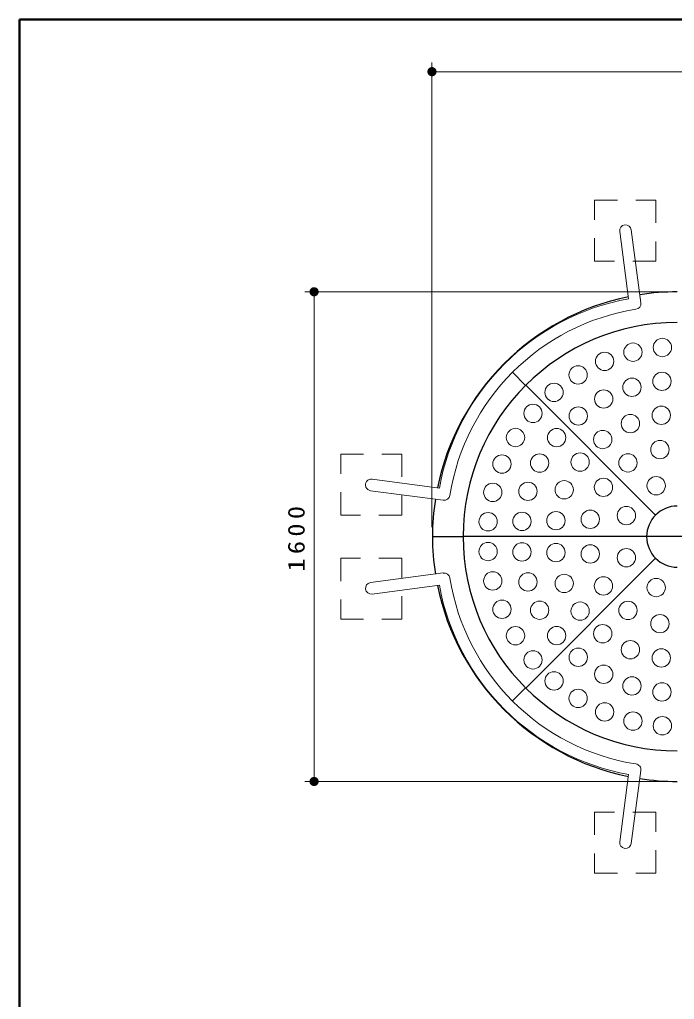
# Model space of a CAD drawing. Units: millimetres on the paper, scale 1:30. Extents: x -365 to 0, y -12 to 257.
# Drawn here: x -365 to -293.7, y 150.3 to 257 of the extents above; entities that cross this region are included whole.
import ezdxf

# ---------------------------------------------------------------- set-up
doc = ezdxf.new("R2010")
doc.units = ezdxf.units.MM
doc.linetypes.add('USER1', pattern=[4.5, 2.5, -2])
doc.layers.add('LY_1', color=7, linetype='Continuous', lineweight=13)
doc.layers.add('LY_2', color=7, linetype='Continuous', lineweight=13)
doc.styles.add('ＭＳ ゴシック', font='')
doc.styles.get('ＭＳ ゴシック').set_extended_font_data('MS Gothic')

# ---------------------------------------------------------------- blocks, each defined once
blk = doc.blocks.new('filled_dot')
at = {"color": 0, "linetype": 'Continuous', "lineweight": -2, "const_width": 1.25}
blk.add_lwpolyline([(-0.625, 0, 1), (0.625, 0, 1)], format="xyb", close=True, dxfattribs=at)

msp = doc.modelspace()

# ---------------------------------------------------------------- linework, layer by layer
at = {"layer": 'LY_1'}
for p, q in [((-320.076, 201.724), (-320.076, 252.327)), ((-320.076, 251.327), (-210.023, 251.327)), ((-298.652, 226.593), (-299.617, 233.927)), ((-297.316, 226.153), (-298.362, 234.093)), ((-294.356, 227.35), (-333.919, 227.35)), ((-332.919, 174.004), (-332.919, 227.35)), ((-319.272, 205.973), (-326.606, 206.938)), ((-318.84, 204.638), (-326.772, 205.683)), ((-318.84, 196.716), (-326.772, 195.671)), ((-319.272, 195.381), (-326.606, 194.416)), ((-297.316, 175.201), (-298.362, 167.261)), ((-294.356, 174.004), (-333.919, 174.004)), ((-298.652, 174.761), (-299.617, 167.427))]:
    msp.add_line(p, q, dxfattribs=at)
at = {"layer": 'LY_1', "linetype": 'USER1'}
for p, q in [((-302.356, 230.677), (-302.356, 237.343)), ((-302.356, 237.343), (-295.69, 237.343)), ((-295.69, 237.343), (-295.69, 230.677)), ((-295.69, 230.677), (-302.356, 230.677)), ((-330.022, 203.011), (-330.022, 209.677)), ((-330.022, 209.677), (-323.356, 209.677)), ((-323.356, 209.677), (-323.356, 203.011)), ((-323.356, 203.011), (-330.022, 203.011)), ((-323.356, 198.343), (-330.022, 198.343)), ((-330.022, 198.343), (-330.022, 191.677)), ((-323.356, 191.677), (-323.356, 198.343)), ((-330.022, 191.677), (-323.356, 191.677)), ((-295.69, 170.677), (-302.356, 170.677)), ((-302.356, 170.677), (-302.356, 164.011)), ((-295.69, 164.011), (-295.69, 170.677)), ((-302.356, 164.011), (-295.69, 164.011))]:
    msp.add_line(p, q, dxfattribs=at)
at = {"layer": 'LY_1', "lineweight": 25}
for p, q in [((-309.888, 217.156), (-311.311, 218.578)), ((-295.713, 203.034), (-309.855, 217.176)), ((-320.022, 200.677), (-316.689, 200.677)), ((-320.022, 200.677), (-316.689, 200.677)), ((-213.369, 200.677), (-316.689, 200.677)), ((-295.713, 198.32), (-309.855, 184.178)), ((-309.888, 184.198), (-311.311, 182.776))]:
    msp.add_line(p, q, dxfattribs=at)
at = {"layer": 'LY_1', "color": 150}
for centre in [(-294.977, 221.28), (-298.18, 220.772), (-301.265, 219.77), (-304.154, 218.298), (-298.291, 216.945), (-295.022, 217.595), (-306.778, 216.392), (-301.37, 215.67), (-309.071, 214.099), (-304.141, 213.818), (-295.096, 213.896), (-298.458, 212.995), (-310.977, 211.475), (-306.497, 211.462), (-301.473, 211.255), (-295.242, 210.158), (-312.449, 208.586), (-308.349, 208.691), (-303.934, 208.794), (-298.726, 208.714), (-295.652, 206.22), (-313.451, 205.502), (-309.624, 205.612), (-305.674, 205.779), (-301.393, 206.048), (-298.899, 202.973), (-313.959, 202.299), (-310.274, 202.343), (-306.575, 202.417), (-302.837, 202.563), (-313.959, 199.056), (-310.274, 199.011), (-306.575, 198.937), (-302.837, 198.791), (-298.899, 198.381), (-313.451, 195.853), (-309.624, 195.742), (-305.674, 195.575), (-301.393, 195.307), (-295.652, 195.134), (-312.449, 192.768), (-308.349, 192.663), (-303.934, 192.56), (-298.727, 192.64), (-295.242, 191.196), (-301.473, 190.099), (-310.977, 189.879), (-306.497, 189.892), (-298.458, 188.359), (-309.071, 187.255), (-304.141, 187.536), (-295.096, 187.458), (-306.778, 184.962), (-301.37, 185.684), (-298.291, 184.409), (-295.022, 183.759), (-304.154, 183.056), (-301.265, 181.584), (-298.181, 180.582), (-294.978, 180.074)]:
    msp.add_circle(centre, 1, dxfattribs=at)
at = {"layer": 'LY_1'}
for centre, radius, start, end in [((-298.99, 234.01), 0.633, 7.49997, 187.49997), ((-294.054, 201.375), 25.633, 100.33239, 169.66756), ((-294.054, 201.375), 24.366, 98.98936, 171.04833), ((-297.944, 226.071), 0.633, 277.49997, 7.49997), ((-326.689, 206.311), 0.633, 82.49997, 262.49997), ((-318.75, 205.265), 0.633, 261.77415, 351.04832), ((-318.75, 196.089), 0.633, 8.95167, 98.22585), ((-326.689, 195.043), 0.633, 97.50003, 277.50003), ((-294.054, 199.979), 25.633, 190.33244, 259.66761), ((-294.054, 199.979), 24.366, 188.95167, 261.01064), ((-297.944, 175.283), 0.633, 352.50003, 82.50003), ((-298.99, 167.344), 0.633, 172.50003, 352.50003)]:
    msp.add_arc(centre, radius, start, end, dxfattribs=at)
at = {"layer": 'LY_1', "lineweight": 25}
for radius, start, end in [(26.666, 89.99997, 98.79177), (26.666, 101.5165, 168.48344), (23.333, 89.99997, 179.99997), (23.333, 90, 270), (26.666, 171.20817, 179.99997), (3.333, 90, 270), (26.666, 180.00003, 188.79183), (23.333, 180.00003, 270.00003), (26.666, 191.51656, 258.4835), (26.666, 261.20823, 270.00003)]:
    msp.add_arc((-293.356, 200.677), radius, start, end, dxfattribs=at)
at = {"layer": 'LY_2', "lineweight": 50}
for p, q in [((0, 257), (-365, 257)), ((-365, 257), (-365, 0))]:
    msp.add_line(p, q, dxfattribs=at)

# ---------------------------------------------------------------- block references
at = {"layer": 'LY_1', "xscale": 0.4, "yscale": 0.4}
msp.add_blockref('filled_dot', (-320.076, 251.327), dxfattribs=at)
for p, rotation in [((-332.919, 227.35), 270), ((-332.919, 174.004), 90)]:
    msp.add_blockref('filled_dot', p, dxfattribs=dict(at, rotation=rotation))

# ---------------------------------------------------------------- texts
at = {"layer": 'LY_1', "insert": (-333.919, 200.677), "char_height": 1.833, "attachment_point": 8, "rotation": 90, "style": 'ＭＳ ゴシック'}
msp.add_mtext('\\T1.33;\\W1.15;1600', dxfattribs=at)

doc.saveas('drawing.dxf')
